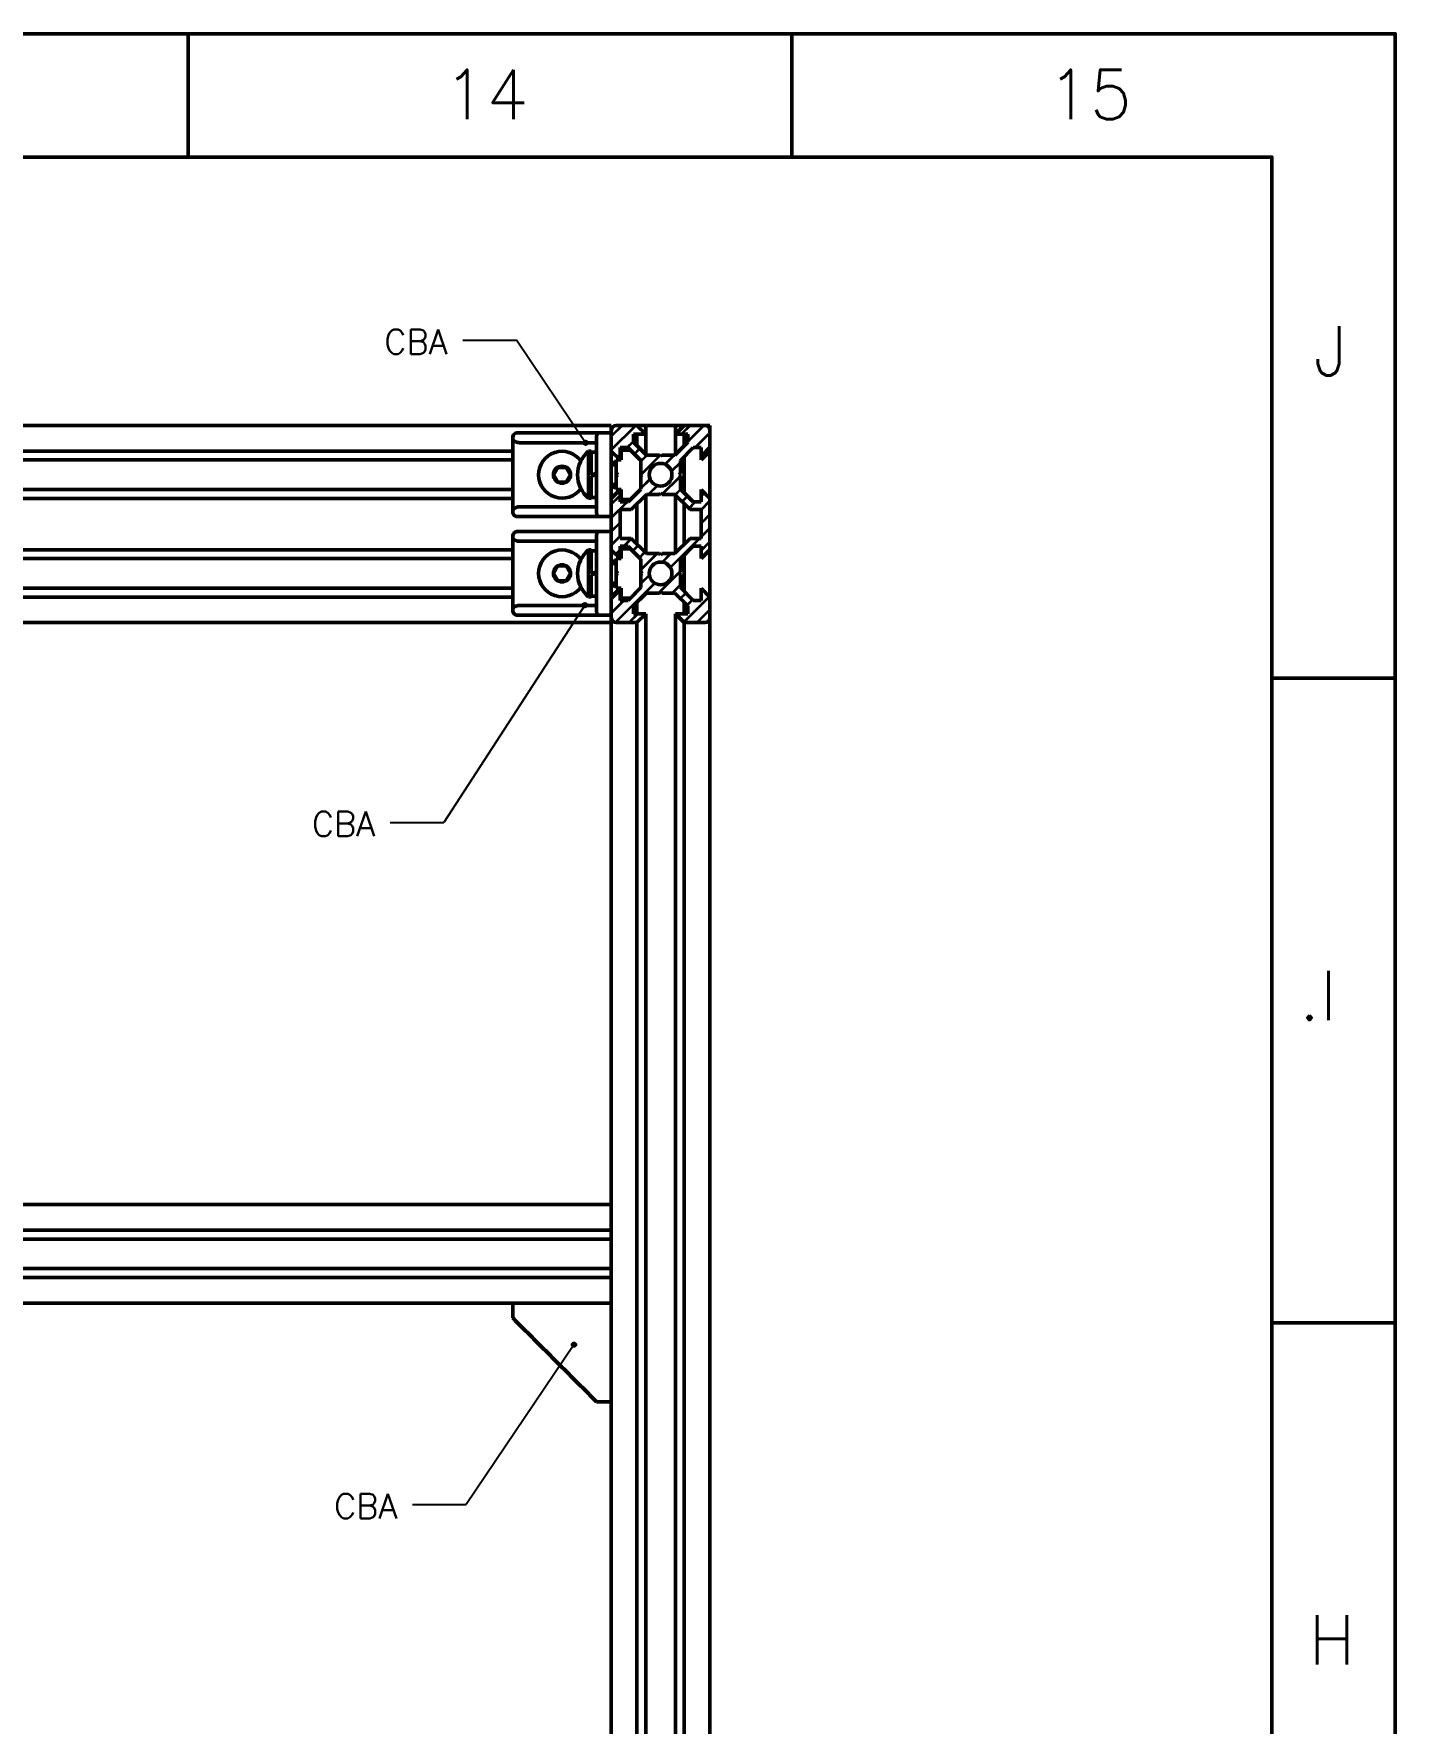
# Model space of a CAD drawing. Extents: x 20576 to 22412, y -9539 to -8232.
# Drawn here: x 22135.7 to 22411.7, y -8574.9 to -8232.2 of the extents above; entities that cross this region are included whole.
import ezdxf

# ---------------------------------------------------------------- set-up
doc = ezdxf.new("R2010")
doc.units = 0
doc.layers.add('Cotas', color=90, linetype='Continuous')
doc.layers.add('Hachura', color=9, linetype='Continuous')
for name, color, linetype, lineweight in [('Fixação e Transmissão', 5, 'Continuous', 50), ('Perfis e Cantoneiras', 2, 'Continuous', 50), ('Peças Usinadas', 120, 'Continuous', 50)]:
    doc.layers.add(name, color=color, linetype=linetype, lineweight=lineweight)
doc.styles.get("Standard").update_dxf_attribs({"font": 'romans.shx'})

msp = doc.modelspace()

# ---------------------------------------------------------------- hatches: boundary and pattern name
at = {"layer": 'Cotas'}
h = msp.add_hatch(color=256, dxfattribs=at)
h.dxf.hatch_style = 1
h.paths.add_polyline_path([(22247.119, -8315.175, 0.2411741), (22247.309, -8315.545, 0.6113775), (22248.031, -8315.175, 1), (22247.119, -8315.175)])
h = msp.add_hatch(color=256, dxfattribs=at)
h.dxf.hatch_style = 1
h.paths.add_polyline_path([(22246.963, -8348.109, -0.2411741), (22247.152, -8347.739, -0.6113775), (22247.875, -8348.109, -1), (22246.963, -8348.109)])
h = msp.add_hatch(color=256, dxfattribs=at)
h.dxf.hatch_style = 1
h.paths.add_polyline_path([(22244.762, -8498.089, -0.2411741), (22244.952, -8497.719, -0.6113775), (22245.674, -8498.089, -1), (22244.762, -8498.089)])
at = {"layer": 'Hachura'}
h = msp.add_hatch(dxfattribs=at)
h.set_pattern_fill('JIS_LC_8A', color=256, scale=0.25)
h.paths.add_polyline_path([(22257.291, -8348.254), (22257.991, -8347.554), (22259.791, -8345.754), (22259.891, -8345.654), (22262.541, -8345.654), (22262.791, -8345.404), (22263.041, -8345.654), (22265.691, -8345.654), (22265.791, -8345.754), (22267.591, -8347.554), (22268.291, -8348.254), (22268.291, -8349.854), (22267.591, -8349.854), (22265.791, -8349.854), (22267.591, -8351.654), (22271.791, -8351.654, 0.4142136), (22272.791, -8350.654), (22272.791, -8346.454), (22270.991, -8344.654), (22270.991, -8347.154), (22269.391, -8347.154), (22267.591, -8345.354), (22266.791, -8344.554), (22266.791, -8341.904), (22266.541, -8341.654), (22266.791, -8341.404), (22266.791, -8338.754), (22267.591, -8337.954), (22269.391, -8336.154), (22270.991, -8336.154), (22270.991, -8338.654), (22272.791, -8336.854), (22272.791, -8326.454), (22270.991, -8324.654), (22270.991, -8327.154), (22269.391, -8327.154), (22267.591, -8325.354), (22266.791, -8324.554), (22266.791, -8321.904), (22266.541, -8321.654), (22266.791, -8321.404), (22266.791, -8318.754), (22267.591, -8317.954), (22269.391, -8316.154), (22270.991, -8316.154), (22270.991, -8318.654), (22272.791, -8316.854), (22272.791, -8312.654, 0.4142136), (22271.791, -8311.654), (22267.591, -8311.654), (22265.791, -8313.454), (22267.591, -8313.454), (22268.291, -8313.454), (22268.291, -8315.054), (22267.591, -8315.754), (22265.791, -8317.554), (22265.691, -8317.654), (22263.041, -8317.654), (22262.791, -8317.904), (22262.541, -8317.654), (22259.891, -8317.654), (22259.791, -8317.554), (22257.991, -8315.754), (22257.291, -8315.054), (22257.291, -8313.454), (22257.991, -8313.454), (22259.791, -8313.454), (22257.991, -8311.654), (22253.791, -8311.654, 0.4142136), (22252.791, -8312.654), (22252.791, -8316.854), (22254.591, -8318.654), (22254.591, -8316.154), (22256.191, -8316.154), (22257.991, -8317.954), (22258.791, -8318.754), (22258.791, -8321.404), (22259.041, -8321.654), (22258.791, -8321.904), (22258.791, -8324.554), (22257.991, -8325.354), (22256.191, -8327.154), (22254.591, -8327.154), (22254.591, -8324.654), (22252.791, -8326.454), (22252.791, -8336.854), (22254.591, -8338.654), (22254.591, -8336.154), (22256.191, -8336.154), (22257.991, -8337.954), (22258.791, -8338.754), (22258.791, -8341.404), (22259.041, -8341.654), (22258.791, -8341.904), (22258.791, -8344.554), (22257.991, -8345.354), (22256.191, -8347.154), (22254.591, -8347.154), (22254.591, -8344.654), (22252.791, -8346.454), (22252.791, -8350.654, 0.4142136), (22253.791, -8351.654), (22257.991, -8351.654), (22259.791, -8349.854), (22257.991, -8349.854), (22257.291, -8349.854), (22257.291, -8348.254)])
h.paths.add_polyline_path([(22254.591, -8328.714), (22256.831, -8328.714), (22257.991, -8327.554), (22259.791, -8325.754), (22259.891, -8325.654), (22262.541, -8325.654), (22262.791, -8325.404), (22263.041, -8325.654), (22265.691, -8325.654), (22265.791, -8325.754), (22267.591, -8327.554), (22268.751, -8328.714), (22270.991, -8328.714), (22270.991, -8334.594), (22268.751, -8334.594), (22267.591, -8335.754), (22265.791, -8337.554), (22265.691, -8337.654), (22263.041, -8337.654), (22262.791, -8337.904), (22262.541, -8337.654), (22259.891, -8337.654), (22259.791, -8337.554), (22257.991, -8335.754), (22256.831, -8334.594), (22254.591, -8334.594), (22254.591, -8328.714)], flags=16)
h.paths.add_polyline_path([(22265.091, -8341.654, -1), (22260.491, -8341.654, -1), (22265.091, -8341.654)], flags=16)
h.paths.add_polyline_path([(22265.091, -8321.654, -1), (22260.491, -8321.654, -1), (22265.091, -8321.654)], flags=16)

# ---------------------------------------------------------------- linework, layer by layer
at = {"layer": 'Cotas'}
for p, q in [((22222.654, -8294.365), (22233.545, -8294.365)), ((22247.575, -8315.175), (22233.545, -8294.365)), ((22247.419, -8348.109), (22218.855, -8392.161)), ((22207.964, -8392.161), (22218.855, -8392.161)), ((22245.218, -8498.089), (22223.358, -8530.514)), ((22212.466, -8530.514), (22223.358, -8530.514))]:
    msp.add_line(p, q, dxfattribs=at)
for centre in [(22247.575, -8315.175), (22247.419, -8348.109), (22245.218, -8498.089)]:
    msp.add_circle(centre, 0.456, dxfattribs=at)
at = {"layer": 'Fixação e Transmissão'}
for p, q in [((22248.191, -8316.904), (22248.691, -8316.904)), ((22248.191, -8316.904), (22248.191, -8326.404)), ((22248.691, -8316.904), (22248.691, -8321.654)), ((22248.691, -8317.054), (22248.691, -8321.654)), ((22249.791, -8317.054), (22249.791, -8326.254)), ((22253.791, -8318.654), (22253.791, -8321.354)), ((22253.791, -8318.654), (22254.791, -8318.654)), ((22254.791, -8316.654), (22256.691, -8316.654)), ((22254.791, -8316.654), (22254.791, -8318.654)), ((22256.691, -8316.654), (22258.791, -8318.754)), ((22258.791, -8318.754), (22258.791, -8324.554)), ((22241.925, -8320.154), (22241.059, -8321.654)), ((22241.925, -8323.154), (22241.059, -8321.654)), ((22243.657, -8320.154), (22244.523, -8321.654)), ((22243.657, -8323.154), (22244.523, -8321.654)), ((22248.691, -8321.654), (22249.791, -8321.356)), ((22248.691, -8321.951), (22249.791, -8321.654)), ((22248.691, -8321.951), (22248.691, -8326.404)), ((22248.691, -8321.951), (22248.691, -8326.254)), ((22252.791, -8319.154), (22253.791, -8319.154)), ((22253.791, -8321.354), (22254.091, -8321.654)), ((22253.791, -8321.954), (22254.091, -8321.654)), ((22253.791, -8321.954), (22253.791, -8324.654)), ((22243.657, -8323.154), (22243.657, -8323.154)), ((22252.791, -8324.154), (22253.791, -8324.154)), ((22253.791, -8324.654), (22254.791, -8324.654)), ((22254.791, -8324.654), (22254.791, -8326.654)), ((22256.691, -8326.654), (22258.791, -8324.554)), ((22248.191, -8326.404), (22248.691, -8326.404)), ((22254.791, -8326.654), (22256.691, -8326.654)), ((22248.191, -8336.904), (22248.691, -8336.904)), ((22248.191, -8336.904), (22248.191, -8346.404)), ((22248.691, -8336.904), (22248.691, -8341.654)), ((22248.691, -8337.054), (22248.691, -8341.654)), ((22249.791, -8337.054), (22249.791, -8346.254)), ((22252.791, -8339.154), (22253.791, -8339.154)), ((22253.791, -8338.654), (22253.791, -8341.354)), ((22253.791, -8338.654), (22254.791, -8338.654)), ((22254.791, -8336.654), (22256.691, -8336.654)), ((22254.791, -8336.654), (22254.791, -8338.654)), ((22256.691, -8336.654), (22258.791, -8338.754)), ((22258.791, -8338.754), (22258.791, -8344.554)), ((22241.925, -8340.154), (22241.059, -8341.654)), ((22241.925, -8343.154), (22241.059, -8341.654)), ((22243.657, -8340.154), (22244.523, -8341.654)), ((22243.657, -8343.154), (22244.523, -8341.654)), ((22248.691, -8341.654), (22249.791, -8341.356)), ((22248.691, -8341.951), (22249.791, -8341.654)), ((22248.691, -8341.951), (22248.691, -8346.404)), ((22248.691, -8341.951), (22248.691, -8346.254)), ((22253.791, -8341.354), (22254.091, -8341.654)), ((22253.791, -8341.954), (22254.091, -8341.654)), ((22253.791, -8341.954), (22253.791, -8344.654)), ((22243.657, -8343.154), (22243.657, -8343.154)), ((22252.791, -8344.154), (22253.791, -8344.154)), ((22253.791, -8344.654), (22254.791, -8344.654)), ((22254.791, -8344.654), (22254.791, -8346.654)), ((22256.691, -8346.654), (22258.791, -8344.554)), ((22248.191, -8346.404), (22248.691, -8346.404)), ((22254.791, -8346.654), (22256.691, -8346.654))]:
    msp.add_line(p, q, dxfattribs=at)
at = {"layer": 'Fixação e Transmissão', "ltscale": 0.1}
for p, q in [((22249.791, -8317.054), (22248.691, -8317.054)), ((22241.925, -8320.154), (22243.657, -8320.154)), ((22241.925, -8323.154), (22243.657, -8323.154)), ((22249.791, -8326.254), (22248.691, -8326.254)), ((22249.791, -8337.054), (22248.691, -8337.054)), ((22241.925, -8340.154), (22243.657, -8340.154)), ((22241.925, -8343.154), (22243.657, -8343.154)), ((22249.791, -8346.254), (22248.691, -8346.254))]:
    msp.add_line(p, q, dxfattribs=at)
at = {"layer": 'Fixação e Transmissão'}
for centre in [(22242.791, -8321.654), (22242.791, -8341.654)]:
    msp.add_circle(centre, 1.732, dxfattribs=at)
for centre, radius, start, end in [((22242.791, -8321.654), 4.75, 36.25467, 323.74533), ((22252.08, -8321.654), 6.139, 129.30765, 230.69235), ((22242.791, -8341.654), 4.75, 36.25467, 323.74533), ((22252.08, -8341.654), 6.139, 129.30765, 230.69235)]:
    msp.add_arc(centre, radius, start, end, dxfattribs=at)
at = {"layer": 'Hachura'}
for p, q in [((22252.791, -8319.654), (22253.791, -8319.654)), ((22252.791, -8323.654), (22253.791, -8323.654)), ((22252.791, -8339.654), (22253.791, -8339.654)), ((22252.791, -8343.654), (22253.791, -8343.654))]:
    msp.add_line(p, q, dxfattribs=at)
at = {"layer": 'Perfis e Cantoneiras'}
for p, q in [((21916.791, -8311.654), (22252.791, -8311.654)), ((22252.791, -8351.654), (22252.791, -8311.654)), ((22253.791, -8311.654), (22272.791, -8311.654)), ((22257.991, -8311.654), (22253.791, -8311.654)), ((22259.791, -8313.454), (22257.991, -8311.654)), ((22259.791, -8317.554), (22259.791, -8311.654)), ((22265.791, -8313.454), (22267.591, -8311.654)), ((22265.791, -8317.554), (22265.791, -8311.654)), ((22271.791, -8311.654), (22267.591, -8311.654)), ((22272.791, -8871.654), (22272.791, -8311.654)), ((22252.791, -8871.654), (22252.791, -8312.654)), ((22252.791, -8316.854), (22252.791, -8312.654)), ((22257.291, -8315.054), (22257.291, -8313.454)), ((22259.791, -8313.454), (22257.291, -8313.454)), ((22259.891, -8317.654), (22257.291, -8315.054)), ((22257.991, -8315.754), (22257.991, -8313.454)), ((22265.691, -8317.654), (22268.291, -8315.054)), ((22268.291, -8313.454), (22265.791, -8313.454)), ((22267.591, -8315.754), (22267.591, -8313.454)), ((22268.291, -8315.054), (22268.291, -8313.454)), ((22272.791, -8316.854), (22272.791, -8312.654)), ((21936.791, -8316.854), (22232.791, -8316.854)), ((21936.791, -8318.654), (22232.791, -8318.654)), ((22254.591, -8318.654), (22252.791, -8316.854)), ((22256.191, -8316.154), (22254.591, -8316.154)), ((22254.591, -8318.654), (22254.591, -8316.154)), ((22258.791, -8318.754), (22256.191, -8316.154)), ((22258.791, -8321.404), (22258.791, -8318.754)), ((22262.541, -8317.654), (22259.891, -8317.654)), ((22262.791, -8317.904), (22262.541, -8317.654)), ((22262.791, -8317.904), (22263.041, -8317.654)), ((22265.691, -8317.654), (22263.041, -8317.654)), ((22266.791, -8318.754), (22269.391, -8316.154)), ((22266.791, -8321.404), (22266.791, -8318.754)), ((22267.591, -8325.354), (22267.591, -8317.954)), ((22269.391, -8316.154), (22270.991, -8316.154)), ((22270.991, -8318.654), (22270.991, -8316.154)), ((22270.991, -8318.654), (22272.791, -8316.854)), ((22259.041, -8321.654), (22258.791, -8321.404)), ((22259.041, -8321.654), (22258.791, -8321.904)), ((22258.791, -8324.554), (22258.791, -8321.904)), ((22266.541, -8321.654), (22266.791, -8321.404)), ((22266.541, -8321.654), (22266.791, -8321.904)), ((22266.791, -8324.554), (22266.791, -8321.904)), ((21936.791, -8324.654), (22232.791, -8324.654)), ((22254.591, -8324.654), (22252.791, -8326.454)), ((22254.591, -8327.154), (22254.591, -8324.654)), ((22258.791, -8324.554), (22256.191, -8327.154)), ((22259.891, -8325.654), (22256.831, -8328.714)), ((22259.791, -8337.554), (22259.791, -8325.754)), ((22262.541, -8325.654), (22259.891, -8325.654)), ((22262.791, -8325.404), (22262.541, -8325.654)), ((22262.791, -8325.404), (22263.041, -8325.654)), ((22265.691, -8325.654), (22263.041, -8325.654)), ((22265.691, -8325.654), (22268.751, -8328.714)), ((22265.791, -8337.554), (22265.791, -8325.754)), ((22266.791, -8324.554), (22269.391, -8327.154)), ((22270.991, -8327.154), (22270.991, -8324.654)), ((22270.991, -8324.654), (22272.791, -8326.454)), ((21936.791, -8326.454), (22232.791, -8326.454)), ((22252.791, -8336.854), (22252.791, -8326.454)), ((22256.191, -8327.154), (22254.591, -8327.154)), ((22254.591, -8334.594), (22254.591, -8328.714)), ((22256.831, -8328.714), (22254.591, -8328.714)), ((22257.991, -8335.754), (22257.991, -8327.554)), ((22267.591, -8335.754), (22267.591, -8327.554)), ((22268.751, -8328.714), (22270.991, -8328.714)), ((22269.391, -8327.154), (22270.991, -8327.154)), ((22270.991, -8334.594), (22270.991, -8328.714)), ((22272.791, -8336.854), (22272.791, -8326.454)), ((22256.831, -8334.594), (22254.591, -8334.594)), ((22259.891, -8337.654), (22256.831, -8334.594)), ((22265.691, -8337.654), (22268.751, -8334.594)), ((22268.751, -8334.594), (22270.991, -8334.594)), ((21936.791, -8336.854), (22232.791, -8336.854)), ((21936.791, -8338.654), (22232.791, -8338.654)), ((22254.591, -8338.654), (22252.791, -8336.854)), ((22256.191, -8336.154), (22254.591, -8336.154)), ((22254.591, -8338.654), (22254.591, -8336.154)), ((22258.791, -8338.754), (22256.191, -8336.154)), ((22258.791, -8341.404), (22258.791, -8338.754)), ((22262.541, -8337.654), (22259.891, -8337.654)), ((22262.791, -8337.904), (22262.541, -8337.654)), ((22262.791, -8337.904), (22263.041, -8337.654)), ((22265.691, -8337.654), (22263.041, -8337.654)), ((22266.791, -8338.754), (22269.391, -8336.154)), ((22266.791, -8341.404), (22266.791, -8338.754)), ((22267.591, -8345.354), (22267.591, -8337.954)), ((22269.391, -8336.154), (22270.991, -8336.154)), ((22270.991, -8338.654), (22270.991, -8336.154)), ((22270.991, -8338.654), (22272.791, -8336.854)), ((22259.041, -8341.654), (22258.791, -8341.404)), ((22259.041, -8341.654), (22258.791, -8341.904)), ((22258.791, -8344.554), (22258.791, -8341.904)), ((22266.541, -8341.654), (22266.791, -8341.404)), ((22266.541, -8341.654), (22266.791, -8341.904)), ((22266.791, -8344.554), (22266.791, -8341.904)), ((21936.791, -8344.654), (22232.791, -8344.654)), ((22254.591, -8344.654), (22252.791, -8346.454)), ((22254.591, -8347.154), (22254.591, -8344.654)), ((22258.791, -8344.554), (22256.191, -8347.154)), ((22259.891, -8345.654), (22257.291, -8348.254)), ((22262.541, -8345.654), (22259.891, -8345.654)), ((22262.791, -8345.404), (22262.541, -8345.654)), ((22262.791, -8345.404), (22263.041, -8345.654)), ((22265.691, -8345.654), (22263.041, -8345.654)), ((22265.691, -8345.654), (22268.291, -8348.254)), ((22266.791, -8344.554), (22269.391, -8347.154)), ((22270.991, -8347.154), (22270.991, -8344.654)), ((22270.991, -8344.654), (22272.791, -8346.454)), ((21936.791, -8346.454), (22232.791, -8346.454)), ((22252.791, -8350.654), (22252.791, -8346.454)), ((22256.191, -8347.154), (22254.591, -8347.154)), ((22257.291, -8348.254), (22257.291, -8349.854)), ((22257.991, -8349.854), (22257.991, -8347.554)), ((22267.591, -8349.854), (22267.591, -8347.554)), ((22268.291, -8348.254), (22268.291, -8349.854)), ((22269.391, -8347.154), (22270.991, -8347.154)), ((22272.791, -8350.654), (22272.791, -8346.454)), ((21916.791, -8351.654), (22252.791, -8351.654)), ((22257.991, -8351.654), (22253.791, -8351.654)), ((22259.791, -8349.854), (22257.291, -8349.854)), ((22259.791, -8349.854), (22257.991, -8351.654)), ((22257.991, -8805.654), (22257.991, -8351.654)), ((22259.791, -8811.554), (22259.791, -8349.854)), ((22265.791, -8811.554), (22265.791, -8349.854)), ((22268.291, -8349.854), (22265.791, -8349.854)), ((22265.791, -8349.854), (22267.591, -8351.654)), ((22267.591, -8805.654), (22267.591, -8351.654)), ((22271.791, -8351.654), (22267.591, -8351.654)), ((21916.791, -8469.654), (22252.791, -8469.654)), ((21916.791, -8474.854), (22252.791, -8474.854)), ((21916.791, -8476.654), (22252.791, -8476.654)), ((21916.791, -8482.654), (22252.791, -8482.654)), ((21916.791, -8484.454), (22252.791, -8484.454)), ((21916.791, -8489.654), (22252.791, -8489.654))]:
    msp.add_line(p, q, dxfattribs=at)
at = {"layer": 'Perfis e Cantoneiras', "color": 30}
for p, q in [((22232.791, -8314.154), (22232.791, -8329.154)), ((22232.791, -8314.154), (22232.791, -8329.154)), ((22250.205, -8313.154), (22233.791, -8313.154)), ((22250.205, -8313.154), (22233.791, -8313.154)), ((22234.205, -8315.154), (22249.791, -8315.154)), ((22249.791, -8315.154), (22234.205, -8315.154)), ((22249.791, -8329.154), (22249.791, -8314.154)), ((22249.791, -8329.154), (22249.791, -8314.154)), ((22252.791, -8313.154), (22250.205, -8313.154)), ((22252.791, -8313.154), (22250.205, -8313.154)), ((22252.791, -8330.154), (22252.791, -8313.154)), ((22252.791, -8314.154), (22252.791, -8329.154)), ((22253.791, -8322.904), (22253.791, -8320.404)), ((22253.791, -8322.904), (22253.791, -8320.404)), ((22249.791, -8328.154), (22234.205, -8328.154)), ((22249.791, -8328.154), (22234.205, -8328.154)), ((22250.205, -8330.154), (22233.791, -8330.154)), ((22252.791, -8330.154), (22250.205, -8330.154)), ((22250.205, -8330.154), (22252.791, -8330.154)), ((22232.791, -8334.154), (22232.791, -8349.154)), ((22232.791, -8334.154), (22232.791, -8349.154)), ((22250.205, -8333.154), (22233.791, -8333.154)), ((22250.205, -8333.154), (22233.791, -8333.154)), ((22234.205, -8335.154), (22249.791, -8335.154)), ((22249.791, -8335.154), (22234.205, -8335.154)), ((22249.791, -8349.154), (22249.791, -8334.154)), ((22249.791, -8349.154), (22249.791, -8334.154)), ((22252.791, -8333.154), (22250.205, -8333.154)), ((22252.791, -8333.154), (22250.205, -8333.154)), ((22252.791, -8350.154), (22252.791, -8333.154)), ((22253.791, -8342.904), (22253.791, -8340.404)), ((22253.791, -8342.904), (22253.791, -8340.404)), ((22249.791, -8348.154), (22234.205, -8348.154)), ((22249.791, -8348.154), (22234.205, -8348.154)), ((22233.791, -8350.154), (22250.205, -8350.154)), ((22250.205, -8350.154), (22233.791, -8350.154)), ((22252.791, -8350.154), (22250.205, -8350.154)), ((22250.205, -8350.154), (22252.791, -8350.154)), ((22232.791, -8492.654), (22232.791, -8489.654)), ((22232.791, -8492.654), (22232.791, -8489.654)), ((22233.791, -8489.654), (22252.791, -8489.654)), ((22252.791, -8489.654), (22233.791, -8489.654)), ((22233.791, -8489.654), (22252.791, -8489.654)), ((22252.791, -8489.654), (22233.791, -8489.654)), ((22252.791, -8489.654), (22252.791, -8508.654)), ((22252.791, -8508.654), (22252.791, -8489.654)), ((22252.791, -8509.654), (22249.791, -8509.654)), ((22252.791, -8509.654), (22249.791, -8509.654))]:
    msp.add_line(p, q, dxfattribs=at)
at = {"layer": 'Perfis e Cantoneiras'}
for centre in [(22262.791, -8321.654), (22262.791, -8341.654)]:
    msp.add_circle(centre, 2.3, dxfattribs=at)
for centre, start, end in [((22253.791, -8312.654), 90, 180), ((22271.791, -8312.654), 0, 90), ((22253.791, -8350.654), 180, 270), ((22271.791, -8350.654), 270, 360)]:
    msp.add_arc(centre, 1, start, end, dxfattribs=at)
at = {"layer": 'Perfis e Cantoneiras', "color": 30}
for centre, start, end in [((22233.791, -8314.154), 157.5007, 180), ((22233.791, -8314.154), 90, 101.25), ((22233.791, -8329.154), 180, 202.5), ((22233.791, -8329.154), 258.75, 270), ((22233.791, -8334.154), 157.5007, 180), ((22233.791, -8334.154), 90, 101.25), ((22233.791, -8349.154), 180, 202.5), ((22233.791, -8349.154), 258.75, 270)]:
    msp.add_arc(centre, 1, start, end, dxfattribs=at)
for points, degree in [([(22232.867, -8313.771), (22232.791, -8313.957), (22232.791, -8314.154)], 2), ([(22232.791, -8314.154), (22232.791, -8313.957), (22232.867, -8313.771)], 2), ([(22232.81, -8313.959), (22232.791, -8314.055), (22232.791, -8314.154)], 2), ([(22232.791, -8314.154), (22232.791, -8314.35), (22232.899, -8314.536)], 2), ([(22232.818, -8314.349), (22232.791, -8314.252), (22232.791, -8314.154)], 2), ([(22232.867, -8313.771), (22232.83, -8313.861), (22232.81, -8313.957)], 2), ([(22232.899, -8314.536), (22232.845, -8314.445), (22232.818, -8314.349)], 2), ([(22233.084, -8313.446), (22232.939, -8313.595), (22232.867, -8313.771)], 2), ([(22232.867, -8313.771), (22232.939, -8313.595), (22233.084, -8313.446)], 2), ([(22232.96, -8313.598), (22232.905, -8313.68), (22232.867, -8313.771)], 2), ([(22232.899, -8314.536), (22233, -8314.713), (22233.205, -8314.861)], 2), ([(22233.029, -8314.709), (22232.952, -8314.627), (22232.899, -8314.536)], 2), ([(22233.084, -8313.446), (22233.014, -8313.516), (22232.96, -8313.598)], 2), ([(22233.205, -8314.861), (22233.107, -8314.791), (22233.029, -8314.709)], 2), ([(22233.408, -8313.23), (22233.209, -8313.317), (22233.084, -8313.446)], 2), ([(22233.084, -8313.446), (22233.209, -8313.317), (22233.408, -8313.23)], 2), ([(22233.235, -8313.322), (22233.154, -8313.377), (22233.084, -8313.446)], 2), ([(22233.205, -8314.861), (22233.382, -8314.99), (22233.664, -8315.077)], 2), ([(22233.419, -8314.985), (22233.304, -8314.93), (22233.205, -8314.861)], 2), ([(22233.408, -8313.23), (22233.317, -8313.267), (22233.235, -8313.322)], 2), ([(22233.596, -8313.173), (22233.499, -8313.192), (22233.408, -8313.23)], 2), ([(22233.596, -8313.173), (22233.489, -8313.195), (22233.408, -8313.23)], 2), ([(22233.408, -8313.23), (22233.489, -8313.195), (22233.596, -8313.173)], 2), ([(22233.664, -8315.077), (22233.535, -8315.04), (22233.419, -8314.985)], 2), ([(22233.79, -8313.154), (22233.692, -8313.154), (22233.596, -8313.173)], 2), ([(22233.791, -8313.154), (22233.66, -8313.157), (22233.596, -8313.173)], 2), ([(22233.596, -8313.173), (22233.66, -8313.157), (22233.791, -8313.154)], 2), ([(22233.664, -8315.077), (22233.778, -8315.112), (22233.929, -8315.134)], 2), ([(22233.929, -8315.134), (22233.793, -8315.115), (22233.664, -8315.077)], 2), ([(22233.929, -8315.134), (22234.02, -8315.15), (22234.205, -8315.154)], 2), ([(22234.205, -8315.154), (22234.066, -8315.154), (22233.929, -8315.134)], 2), ([(22249.791, -8314.154), (22249.791, -8313.957), (22249.822, -8313.771)], 2), ([(22249.822, -8313.771), (22249.791, -8313.957), (22249.791, -8314.154)], 2), ([(22249.791, -8314.154), (22249.791, -8314.349)], 1), ([(22249.791, -8314.536), (22249.791, -8314.35), (22249.791, -8314.154)], 2), ([(22249.791, -8314.86), (22249.791, -8314.712), (22249.791, -8314.536)], 2), ([(22249.791, -8315.077), (22249.791, -8314.99), (22249.791, -8314.861)], 2), ([(22249.791, -8315.134), (22249.791, -8315.112), (22249.791, -8315.077)], 2), ([(22249.791, -8315.154), (22249.791, -8315.15), (22249.791, -8315.134)], 2), ([(22249.822, -8313.771), (22249.852, -8313.595), (22249.912, -8313.446)], 2), ([(22249.912, -8313.446), (22249.852, -8313.595), (22249.822, -8313.771)], 2), ([(22249.912, -8313.446), (22249.964, -8313.317), (22250.046, -8313.23)], 2), ([(22250.046, -8313.23), (22249.964, -8313.317), (22249.912, -8313.446)], 2), ([(22250.046, -8313.23), (22250.08, -8313.195), (22250.124, -8313.173)], 2), ([(22250.124, -8313.173), (22250.08, -8313.195), (22250.046, -8313.23)], 2), ([(22250.124, -8313.173), (22250.151, -8313.157), (22250.205, -8313.154)], 2), ([(22250.205, -8313.154), (22250.151, -8313.157), (22250.124, -8313.173)], 2), ([(22253.791, -8319.654), (22252.791, -8319.654)], 1), ([(22253.791, -8319.654), (22252.791, -8319.654)], 1), ([(22253.791, -8319.711), (22253.791, -8319.654), (22253.791, -8319.654)], 2), ([(22253.791, -8319.654), (22253.791, -8319.654), (22253.791, -8319.711)], 2), ([(22253.791, -8319.873), (22253.791, -8319.768), (22253.791, -8319.711)], 2), ([(22253.791, -8319.711), (22253.791, -8319.768), (22253.791, -8319.873)], 2), ([(22253.791, -8320.117), (22253.791, -8319.979), (22253.791, -8319.873)], 2), ([(22253.791, -8319.873), (22253.791, -8319.979), (22253.791, -8320.117)], 2), ([(22253.791, -8320.404), (22253.791, -8320.254), (22253.791, -8320.117)], 2), ([(22253.791, -8320.117), (22253.791, -8320.255), (22253.791, -8320.404)], 2), ([(22253.791, -8323.654), (22252.791, -8323.654)], 1), ([(22253.791, -8323.654), (22252.791, -8323.654)], 1), ([(22253.791, -8323.191), (22253.791, -8323.053), (22253.791, -8322.904)], 2), ([(22253.791, -8323.434), (22253.791, -8323.328), (22253.791, -8323.191)], 2), ([(22253.791, -8323.191), (22253.791, -8323.329), (22253.791, -8323.434)], 2), ([(22253.791, -8323.597), (22253.791, -8323.539), (22253.791, -8323.434)], 2), ([(22253.791, -8323.434), (22253.791, -8323.54), (22253.791, -8323.597)], 2), ([(22253.791, -8323.654), (22253.791, -8323.654), (22253.791, -8323.597)], 2), ([(22253.791, -8323.597), (22253.791, -8323.654), (22253.791, -8323.654)], 2), ([(22232.899, -8328.771), (22232.791, -8328.957), (22232.791, -8329.154)], 2), ([(22232.791, -8329.154), (22232.791, -8329.055), (22232.818, -8328.959)], 2), ([(22232.791, -8329.154), (22232.791, -8329.251), (22232.81, -8329.347)], 2), ([(22232.791, -8329.154), (22232.791, -8329.35), (22232.867, -8329.536)], 2), ([(22232.867, -8329.536), (22232.791, -8329.35), (22232.791, -8329.154)], 2), ([(22232.818, -8328.959), (22232.845, -8328.862), (22232.899, -8328.771)], 2), ([(22233.205, -8328.446), (22233, -8328.595), (22232.899, -8328.771)], 2), ([(22232.899, -8328.771), (22232.952, -8328.68), (22233.029, -8328.598)], 2), ([(22233.029, -8328.598), (22233.107, -8328.516), (22233.205, -8328.446)], 2), ([(22233.664, -8328.23), (22233.382, -8328.317), (22233.205, -8328.446)], 2), ([(22233.205, -8328.446), (22233.304, -8328.377), (22233.419, -8328.322)], 2), ([(22233.419, -8328.322), (22233.535, -8328.267), (22233.664, -8328.23)], 2), ([(22233.929, -8328.173), (22233.778, -8328.195), (22233.664, -8328.23)], 2), ([(22233.664, -8328.23), (22233.793, -8328.192), (22233.929, -8328.173)], 2), ([(22234.205, -8328.154), (22234.02, -8328.157), (22233.929, -8328.173)], 2), ([(22233.929, -8328.173), (22234.066, -8328.154), (22234.205, -8328.154)], 2), ([(22249.791, -8328.173), (22249.791, -8328.157), (22249.791, -8328.154)], 2), ([(22249.791, -8328.23), (22249.791, -8328.195), (22249.791, -8328.173)], 2), ([(22249.791, -8328.446), (22249.791, -8328.317), (22249.791, -8328.23)], 2), ([(22249.791, -8328.771), (22249.791, -8328.595), (22249.791, -8328.447)], 2), ([(22249.791, -8329.154), (22249.791, -8328.957), (22249.791, -8328.771)], 2), ([(22249.791, -8328.959), (22249.791, -8329.154)], 1), ([(22249.822, -8329.536), (22249.791, -8329.35), (22249.791, -8329.154)], 2), ([(22249.791, -8329.154), (22249.791, -8329.35), (22249.822, -8329.536)], 2), ([(22232.81, -8329.35), (22232.83, -8329.446), (22232.867, -8329.536)], 2), ([(22232.867, -8329.536), (22232.905, -8329.627), (22232.96, -8329.709)], 2), ([(22232.867, -8329.536), (22232.939, -8329.713), (22233.084, -8329.861)], 2), ([(22233.084, -8329.861), (22232.939, -8329.713), (22232.867, -8329.536)], 2), ([(22232.96, -8329.709), (22233.014, -8329.791), (22233.084, -8329.861)], 2), ([(22233.084, -8329.861), (22233.154, -8329.93), (22233.235, -8329.985)], 2), ([(22233.084, -8329.861), (22233.209, -8329.99), (22233.408, -8330.077)], 2), ([(22233.408, -8330.077), (22233.209, -8329.99), (22233.084, -8329.861)], 2), ([(22233.235, -8329.985), (22233.317, -8330.039), (22233.407, -8330.077)], 2), ([(22233.408, -8330.077), (22233.498, -8330.115), (22233.594, -8330.134)], 2), ([(22233.408, -8330.077), (22233.489, -8330.112), (22233.596, -8330.134)], 2), ([(22233.596, -8330.134), (22233.489, -8330.112), (22233.408, -8330.077)], 2), ([(22233.596, -8330.134), (22233.692, -8330.153), (22233.79, -8330.154)], 2), ([(22233.596, -8330.134), (22233.66, -8330.15), (22233.791, -8330.154)], 2), ([(22233.791, -8330.154), (22233.66, -8330.15), (22233.596, -8330.134)], 2), ([(22249.912, -8329.861), (22249.852, -8329.713), (22249.822, -8329.536)], 2), ([(22249.822, -8329.536), (22249.852, -8329.713), (22249.912, -8329.861)], 2), ([(22250.046, -8330.077), (22249.964, -8329.99), (22249.912, -8329.861)], 2), ([(22249.912, -8329.861), (22249.964, -8329.99), (22250.046, -8330.077)], 2), ([(22250.124, -8330.134), (22250.08, -8330.112), (22250.046, -8330.077)], 2), ([(22250.046, -8330.077), (22250.08, -8330.112), (22250.124, -8330.134)], 2), ([(22250.205, -8330.154), (22250.151, -8330.15), (22250.124, -8330.134)], 2), ([(22250.124, -8330.134), (22250.151, -8330.15), (22250.205, -8330.154)], 2), ([(22232.867, -8333.771), (22232.791, -8333.957), (22232.791, -8334.154)], 2), ([(22232.791, -8334.154), (22232.791, -8333.957), (22232.867, -8333.771)], 2), ([(22232.81, -8333.959), (22232.791, -8334.055), (22232.791, -8334.154)], 2), ([(22232.791, -8334.154), (22232.791, -8334.35), (22232.899, -8334.536)], 2), ([(22232.818, -8334.349), (22232.791, -8334.252), (22232.791, -8334.154)], 2), ([(22232.867, -8333.771), (22232.83, -8333.861), (22232.81, -8333.957)], 2), ([(22232.899, -8334.536), (22232.845, -8334.445), (22232.818, -8334.349)], 2), ([(22233.084, -8333.446), (22232.939, -8333.595), (22232.867, -8333.771)], 2), ([(22232.867, -8333.771), (22232.939, -8333.595), (22233.084, -8333.446)], 2), ([(22232.96, -8333.598), (22232.905, -8333.68), (22232.867, -8333.771)], 2), ([(22232.899, -8334.536), (22233, -8334.713), (22233.205, -8334.861)], 2), ([(22233.029, -8334.709), (22232.952, -8334.627), (22232.899, -8334.536)], 2), ([(22233.084, -8333.446), (22233.014, -8333.516), (22232.96, -8333.598)], 2), ([(22233.205, -8334.861), (22233.107, -8334.791), (22233.029, -8334.709)], 2), ([(22233.408, -8333.23), (22233.209, -8333.317), (22233.084, -8333.446)], 2), ([(22233.084, -8333.446), (22233.209, -8333.317), (22233.408, -8333.23)], 2), ([(22233.235, -8333.322), (22233.154, -8333.377), (22233.084, -8333.446)], 2), ([(22233.205, -8334.861), (22233.382, -8334.99), (22233.664, -8335.077)], 2), ([(22233.419, -8334.985), (22233.304, -8334.93), (22233.205, -8334.861)], 2), ([(22233.408, -8333.23), (22233.317, -8333.267), (22233.235, -8333.322)], 2), ([(22233.596, -8333.173), (22233.499, -8333.192), (22233.408, -8333.23)], 2), ([(22233.596, -8333.173), (22233.489, -8333.195), (22233.408, -8333.23)], 2), ([(22233.408, -8333.23), (22233.489, -8333.195), (22233.596, -8333.173)], 2), ([(22233.664, -8335.077), (22233.535, -8335.04), (22233.419, -8334.985)], 2), ([(22233.79, -8333.154), (22233.692, -8333.154), (22233.596, -8333.173)], 2), ([(22233.791, -8333.154), (22233.66, -8333.157), (22233.596, -8333.173)], 2), ([(22233.596, -8333.173), (22233.66, -8333.157), (22233.791, -8333.154)], 2), ([(22233.664, -8335.077), (22233.778, -8335.112), (22233.929, -8335.134)], 2), ([(22233.929, -8335.134), (22233.793, -8335.115), (22233.664, -8335.077)], 2), ([(22233.929, -8335.134), (22234.02, -8335.15), (22234.205, -8335.154)], 2), ([(22234.205, -8335.154), (22234.066, -8335.154), (22233.929, -8335.134)], 2), ([(22249.791, -8334.154), (22249.791, -8333.957), (22249.822, -8333.771)], 2), ([(22249.822, -8333.771), (22249.791, -8333.957), (22249.791, -8334.154)], 2), ([(22249.791, -8334.154), (22249.791, -8334.349)], 1), ([(22249.791, -8334.536), (22249.791, -8334.35), (22249.791, -8334.154)], 2), ([(22249.791, -8334.86), (22249.791, -8334.712), (22249.791, -8334.536)], 2), ([(22249.791, -8335.077), (22249.791, -8334.99), (22249.791, -8334.861)], 2), ([(22249.791, -8335.134), (22249.791, -8335.112), (22249.791, -8335.077)], 2), ([(22249.791, -8335.154), (22249.791, -8335.15), (22249.791, -8335.134)], 2), ([(22249.822, -8333.771), (22249.852, -8333.595), (22249.912, -8333.446)], 2), ([(22249.912, -8333.446), (22249.852, -8333.595), (22249.822, -8333.771)], 2), ([(22249.912, -8333.446), (22249.964, -8333.317), (22250.046, -8333.23)], 2), ([(22250.046, -8333.23), (22249.964, -8333.317), (22249.912, -8333.446)], 2), ([(22250.046, -8333.23), (22250.08, -8333.195), (22250.124, -8333.173)], 2), ([(22250.124, -8333.173), (22250.08, -8333.195), (22250.046, -8333.23)], 2), ([(22250.124, -8333.173), (22250.151, -8333.157), (22250.205, -8333.154)], 2), ([(22250.205, -8333.154), (22250.151, -8333.157), (22250.124, -8333.173)], 2), ([(22253.791, -8339.654), (22252.791, -8339.654)], 1), ([(22253.791, -8339.654), (22252.791, -8339.654)], 1), ([(22253.791, -8339.711), (22253.791, -8339.654), (22253.791, -8339.654)], 2), ([(22253.791, -8339.654), (22253.791, -8339.654), (22253.791, -8339.711)], 2), ([(22253.791, -8339.873), (22253.791, -8339.768), (22253.791, -8339.711)], 2), ([(22253.791, -8339.711), (22253.791, -8339.768), (22253.791, -8339.873)], 2), ([(22253.791, -8340.117), (22253.791, -8339.979), (22253.791, -8339.873)], 2), ([(22253.791, -8339.873), (22253.791, -8339.979), (22253.791, -8340.117)], 2), ([(22253.791, -8340.404), (22253.791, -8340.254), (22253.791, -8340.117)], 2), ([(22253.791, -8340.117), (22253.791, -8340.255), (22253.791, -8340.404)], 2), ([(22253.791, -8343.191), (22253.791, -8343.053), (22253.791, -8342.904)], 2), ([(22253.791, -8343.654), (22252.791, -8343.654)], 1), ([(22253.791, -8343.654), (22252.791, -8343.654)], 1), ([(22253.791, -8343.434), (22253.791, -8343.328), (22253.791, -8343.191)], 2), ([(22253.791, -8343.191), (22253.791, -8343.329), (22253.791, -8343.434)], 2), ([(22253.791, -8343.597), (22253.791, -8343.539), (22253.791, -8343.434)], 2), ([(22253.791, -8343.434), (22253.791, -8343.54), (22253.791, -8343.597)], 2), ([(22253.791, -8343.654), (22253.791, -8343.654), (22253.791, -8343.597)], 2), ([(22253.791, -8343.597), (22253.791, -8343.654), (22253.791, -8343.654)], 2), ([(22232.899, -8348.771), (22232.791, -8348.957), (22232.791, -8349.154)], 2), ([(22232.791, -8349.154), (22232.791, -8349.055), (22232.818, -8348.959)], 2), ([(22232.791, -8349.154), (22232.791, -8349.251), (22232.81, -8349.347)], 2), ([(22232.791, -8349.154), (22232.791, -8349.35), (22232.867, -8349.536)], 2), ([(22232.867, -8349.536), (22232.791, -8349.35), (22232.791, -8349.154)], 2), ([(22232.81, -8349.35), (22232.83, -8349.446), (22232.867, -8349.536)], 2), ([(22232.818, -8348.959), (22232.845, -8348.862), (22232.899, -8348.771)], 2), ([(22232.867, -8349.536), (22232.905, -8349.627), (22232.96, -8349.709)], 2), ([(22232.867, -8349.536), (22232.939, -8349.713), (22233.084, -8349.861)], 2), ([(22233.084, -8349.861), (22232.939, -8349.713), (22232.867, -8349.536)], 2), ([(22233.205, -8348.446), (22233, -8348.595), (22232.899, -8348.771)], 2), ([(22232.899, -8348.771), (22232.952, -8348.68), (22233.029, -8348.598)], 2), ([(22232.96, -8349.709), (22233.014, -8349.791), (22233.084, -8349.861)], 2), ([(22233.029, -8348.598), (22233.107, -8348.516), (22233.205, -8348.446)], 2), ([(22233.664, -8348.23), (22233.382, -8348.317), (22233.205, -8348.446)], 2), ([(22233.205, -8348.446), (22233.304, -8348.377), (22233.419, -8348.322)], 2), ([(22233.419, -8348.322), (22233.535, -8348.267), (22233.664, -8348.23)], 2), ([(22233.929, -8348.173), (22233.778, -8348.195), (22233.664, -8348.23)], 2), ([(22233.664, -8348.23), (22233.793, -8348.192), (22233.929, -8348.173)], 2), ([(22234.205, -8348.154), (22234.02, -8348.157), (22233.929, -8348.173)], 2), ([(22233.929, -8348.173), (22234.066, -8348.154), (22234.205, -8348.154)], 2), ([(22249.791, -8348.173), (22249.791, -8348.157), (22249.791, -8348.154)], 2), ([(22249.791, -8348.23), (22249.791, -8348.195), (22249.791, -8348.173)], 2), ([(22249.791, -8348.446), (22249.791, -8348.317), (22249.791, -8348.23)], 2), ([(22249.791, -8348.771), (22249.791, -8348.595), (22249.791, -8348.447)], 2), ([(22249.791, -8349.154), (22249.791, -8348.957), (22249.791, -8348.771)], 2), ([(22249.791, -8348.959), (22249.791, -8349.154)], 1), ([(22249.822, -8349.536), (22249.791, -8349.35), (22249.791, -8349.154)], 2), ([(22249.791, -8349.154), (22249.791, -8349.35), (22249.822, -8349.536)], 2), ([(22249.912, -8349.861), (22249.852, -8349.713), (22249.822, -8349.536)], 2), ([(22249.822, -8349.536), (22249.852, -8349.713), (22249.912, -8349.861)], 2), ([(22233.084, -8349.861), (22233.154, -8349.93), (22233.235, -8349.985)], 2), ([(22233.084, -8349.861), (22233.209, -8349.99), (22233.408, -8350.077)], 2), ([(22233.408, -8350.077), (22233.209, -8349.99), (22233.084, -8349.861)], 2), ([(22233.235, -8349.985), (22233.317, -8350.039), (22233.407, -8350.077)], 2), ([(22233.408, -8350.077), (22233.498, -8350.115), (22233.594, -8350.134)], 2), ([(22233.408, -8350.077), (22233.489, -8350.112), (22233.596, -8350.134)], 2), ([(22233.596, -8350.134), (22233.489, -8350.112), (22233.408, -8350.077)], 2), ([(22233.596, -8350.134), (22233.692, -8350.153), (22233.79, -8350.154)], 2), ([(22233.596, -8350.134), (22233.66, -8350.15), (22233.791, -8350.154)], 2), ([(22233.791, -8350.154), (22233.66, -8350.15), (22233.596, -8350.134)], 2), ([(22250.046, -8350.077), (22249.964, -8349.99), (22249.912, -8349.861)], 2), ([(22249.912, -8349.861), (22249.964, -8349.99), (22250.046, -8350.077)], 2), ([(22250.124, -8350.134), (22250.08, -8350.112), (22250.046, -8350.077)], 2), ([(22250.046, -8350.077), (22250.08, -8350.112), (22250.124, -8350.134)], 2), ([(22250.205, -8350.154), (22250.151, -8350.15), (22250.124, -8350.134)], 2), ([(22250.124, -8350.134), (22250.151, -8350.15), (22250.205, -8350.154)], 2), ([(22232.791, -8489.654), (22232.791, -8489.654), (22232.81, -8489.654)], 2), ([(22232.791, -8489.654), (22232.791, -8489.654), (22232.81, -8489.654)], 2), ([(22232.81, -8489.654), (22232.829, -8489.654), (22232.867, -8489.654)], 2), ([(22232.81, -8489.654), (22232.829, -8489.654), (22232.867, -8489.654)], 2), ([(22232.867, -8489.654), (22232.905, -8489.654), (22232.96, -8489.654)], 2), ([(22232.867, -8489.654), (22232.905, -8489.654), (22232.96, -8489.654)], 2), ([(22232.96, -8489.654), (22233.014, -8489.654), (22233.084, -8489.654)], 2), ([(22232.96, -8489.654), (22233.014, -8489.654), (22233.084, -8489.654)], 2), ([(22233.084, -8489.654), (22233.154, -8489.654), (22233.235, -8489.654)], 2), ([(22233.084, -8489.654), (22233.154, -8489.654), (22233.235, -8489.654)], 2), ([(22233.235, -8489.654), (22233.317, -8489.654), (22233.408, -8489.654)], 2), ([(22233.235, -8489.654), (22233.317, -8489.654), (22233.408, -8489.654)], 2), ([(22233.408, -8489.654), (22233.499, -8489.654), (22233.596, -8489.654)], 2), ([(22233.408, -8489.654), (22233.499, -8489.654), (22233.596, -8489.654)], 2), ([(22233.596, -8489.654), (22233.791, -8489.654)], 1), ([(22233.596, -8489.654), (22233.791, -8489.654)], 1), ([(22232.791, -8492.654), (22249.791, -8509.654)], 1), ([(22252.791, -8508.654), (22252.791, -8508.824), (22252.791, -8508.985), (22252.791, -8509.09), (22252.791, -8509.186), (22252.791, -8509.28), (22252.791, -8509.361), (22252.791, -8509.399), (22252.791, -8509.436), (22252.791, -8509.469), (22252.791, -8509.501), (22252.791, -8509.528), (22252.791, -8509.555), (22252.791, -8509.577), (22252.791, -8509.598), (22252.791, -8509.614), (22252.791, -8509.629), (22252.791, -8509.639), (22252.791, -8509.648), (22252.791, -8509.651), (22252.791, -8509.654)], 2), ([(22252.791, -8508.849), (22252.791, -8508.946), (22252.791, -8509.037)], 2), ([(22252.791, -8509.037), (22252.791, -8509.128), (22252.791, -8509.21)], 2), ([(22252.791, -8509.21), (22252.791, -8509.292), (22252.791, -8509.361)], 2), ([(22252.791, -8509.361), (22252.791, -8509.431), (22252.791, -8509.486)], 2), ([(22252.791, -8509.486), (22252.791, -8509.54), (22252.791, -8509.578)], 2), ([(22252.791, -8509.578), (22252.791, -8509.616), (22252.791, -8509.635)], 2), ([(22252.791, -8509.635), (22252.791, -8509.654), (22252.791, -8509.654)], 2)]:
    msp.add_open_spline(points, degree=degree, dxfattribs=at)
for points, knots in [([(22253.791, -8320.404), (22253.791, -8320.207), (22253.791, -8320.013), (22253.791, -8319.873), (22253.791, -8319.855), (22253.791, -8319.836), (22253.791, -8319.817), (22253.791, -8319.783), (22253.791, -8319.754), (22253.791, -8319.728), (22253.791, -8319.717), (22253.791, -8319.706), (22253.791, -8319.696), (22253.791, -8319.688), (22253.791, -8319.68), (22253.791, -8319.672), (22253.791, -8319.668), (22253.791, -8319.663), (22253.791, -8319.658), (22253.791, -8319.657), (22253.791, -8319.655), (22253.791, -8319.654)], [0, 0, 0, 0, 0.785398, 0.785398, 0.785398, 0.897598, 0.897598, 0.897598, 1.122, 1.122, 1.122, 1.2342, 1.2342, 1.2342, 1.3464, 1.3464, 1.3464, 1.4586, 1.4586, 1.4586, 1.5708, 1.5708, 1.5708, 1.5708]), ([(22253.791, -8319.654), (22253.791, -8319.655), (22253.791, -8319.657), (22253.791, -8319.658), (22253.791, -8319.663), (22253.791, -8319.668), (22253.791, -8319.673), (22253.791, -8319.68), (22253.791, -8319.688), (22253.791, -8319.696), (22253.791, -8319.707), (22253.791, -8319.717), (22253.791, -8319.728), (22253.791, -8319.742), (22253.791, -8319.755), (22253.791, -8319.769), (22253.791, -8319.8), (22253.791, -8319.835), (22253.791, -8319.873), (22253.791, -8320.013), (22253.791, -8320.207), (22253.791, -8320.404)], [1.5708, 1.5708, 1.5708, 1.5708, 1.683, 1.683, 1.683, 1.7952, 1.7952, 1.7952, 1.9074, 1.9074, 1.9074, 2.0196, 2.0196, 2.0196, 2.1318, 2.1318, 2.1318, 2.35619, 2.35619, 2.35619, 3.14159, 3.14159, 3.14159, 3.14159]), ([(22253.791, -8323.654), (22253.791, -8323.652), (22253.791, -8323.65), (22253.791, -8323.649), (22253.791, -8323.644), (22253.791, -8323.639), (22253.791, -8323.635), (22253.791, -8323.627), (22253.791, -8323.619), (22253.791, -8323.612), (22253.791, -8323.601), (22253.791, -8323.59), (22253.791, -8323.579), (22253.791, -8323.566), (22253.791, -8323.552), (22253.791, -8323.539), (22253.791, -8323.508), (22253.791, -8323.473), (22253.791, -8323.434), (22253.791, -8323.294), (22253.791, -8323.1), (22253.791, -8322.904)], [1.5708, 1.5708, 1.5708, 1.5708, 1.683, 1.683, 1.683, 1.7952, 1.7952, 1.7952, 1.9074, 1.9074, 1.9074, 2.0196, 2.0196, 2.0196, 2.1318, 2.1318, 2.1318, 2.35619, 2.35619, 2.35619, 3.14159, 3.14159, 3.14159, 3.14159]), ([(22253.791, -8322.904), (22253.791, -8323.101), (22253.791, -8323.294), (22253.791, -8323.434), (22253.791, -8323.453), (22253.791, -8323.471), (22253.791, -8323.49), (22253.791, -8323.524), (22253.791, -8323.554), (22253.791, -8323.579), (22253.791, -8323.59), (22253.791, -8323.601), (22253.791, -8323.612), (22253.791, -8323.619), (22253.791, -8323.627), (22253.791, -8323.635), (22253.791, -8323.64), (22253.791, -8323.644), (22253.791, -8323.649), (22253.791, -8323.651), (22253.791, -8323.652), (22253.791, -8323.654)], [0, 0, 0, 0, 0.785398, 0.785398, 0.785398, 0.897598, 0.897598, 0.897598, 1.122, 1.122, 1.122, 1.2342, 1.2342, 1.2342, 1.3464, 1.3464, 1.3464, 1.4586, 1.4586, 1.4586, 1.5708, 1.5708, 1.5708, 1.5708]), ([(22253.791, -8340.404), (22253.791, -8340.207), (22253.791, -8340.013), (22253.791, -8339.873), (22253.791, -8339.855), (22253.791, -8339.836), (22253.791, -8339.817), (22253.791, -8339.783), (22253.791, -8339.754), (22253.791, -8339.728), (22253.791, -8339.717), (22253.791, -8339.706), (22253.791, -8339.696), (22253.791, -8339.688), (22253.791, -8339.68), (22253.791, -8339.672), (22253.791, -8339.668), (22253.791, -8339.663), (22253.791, -8339.658), (22253.791, -8339.657), (22253.791, -8339.655), (22253.791, -8339.654)], [0, 0, 0, 0, 0.785398, 0.785398, 0.785398, 0.897598, 0.897598, 0.897598, 1.122, 1.122, 1.122, 1.2342, 1.2342, 1.2342, 1.3464, 1.3464, 1.3464, 1.4586, 1.4586, 1.4586, 1.5708, 1.5708, 1.5708, 1.5708]), ([(22253.791, -8339.654), (22253.791, -8339.655), (22253.791, -8339.657), (22253.791, -8339.658), (22253.791, -8339.663), (22253.791, -8339.668), (22253.791, -8339.673), (22253.791, -8339.68), (22253.791, -8339.688), (22253.791, -8339.696), (22253.791, -8339.707), (22253.791, -8339.717), (22253.791, -8339.728), (22253.791, -8339.742), (22253.791, -8339.755), (22253.791, -8339.769), (22253.791, -8339.8), (22253.791, -8339.835), (22253.791, -8339.873), (22253.791, -8340.013), (22253.791, -8340.207), (22253.791, -8340.404)], [1.5708, 1.5708, 1.5708, 1.5708, 1.683, 1.683, 1.683, 1.7952, 1.7952, 1.7952, 1.9074, 1.9074, 1.9074, 2.0196, 2.0196, 2.0196, 2.1318, 2.1318, 2.1318, 2.35619, 2.35619, 2.35619, 3.14159, 3.14159, 3.14159, 3.14159]), ([(22253.791, -8343.654), (22253.791, -8343.652), (22253.791, -8343.65), (22253.791, -8343.649), (22253.791, -8343.644), (22253.791, -8343.639), (22253.791, -8343.635), (22253.791, -8343.627), (22253.791, -8343.619), (22253.791, -8343.612), (22253.791, -8343.601), (22253.791, -8343.59), (22253.791, -8343.579), (22253.791, -8343.566), (22253.791, -8343.552), (22253.791, -8343.539), (22253.791, -8343.508), (22253.791, -8343.473), (22253.791, -8343.434), (22253.791, -8343.294), (22253.791, -8343.1), (22253.791, -8342.904)], [1.5708, 1.5708, 1.5708, 1.5708, 1.683, 1.683, 1.683, 1.7952, 1.7952, 1.7952, 1.9074, 1.9074, 1.9074, 2.0196, 2.0196, 2.0196, 2.1318, 2.1318, 2.1318, 2.35619, 2.35619, 2.35619, 3.14159, 3.14159, 3.14159, 3.14159]), ([(22253.791, -8342.904), (22253.791, -8343.101), (22253.791, -8343.294), (22253.791, -8343.434), (22253.791, -8343.453), (22253.791, -8343.471), (22253.791, -8343.49), (22253.791, -8343.524), (22253.791, -8343.554), (22253.791, -8343.579), (22253.791, -8343.59), (22253.791, -8343.601), (22253.791, -8343.612), (22253.791, -8343.619), (22253.791, -8343.627), (22253.791, -8343.635), (22253.791, -8343.64), (22253.791, -8343.644), (22253.791, -8343.649), (22253.791, -8343.651), (22253.791, -8343.652), (22253.791, -8343.654)], [0, 0, 0, 0, 0.785398, 0.785398, 0.785398, 0.897598, 0.897598, 0.897598, 1.122, 1.122, 1.122, 1.2342, 1.2342, 1.2342, 1.3464, 1.3464, 1.3464, 1.4586, 1.4586, 1.4586, 1.5708, 1.5708, 1.5708, 1.5708]), ([(22232.791, -8489.654), (22232.793, -8489.654), (22232.795, -8489.654), (22232.797, -8489.654), (22232.804, -8489.654), (22232.81, -8489.654), (22232.816, -8489.654), (22232.826, -8489.654), (22232.837, -8489.654), (22232.847, -8489.654), (22232.861, -8489.654), (22232.876, -8489.654), (22232.89, -8489.654), (22232.908, -8489.654), (22232.926, -8489.654), (22232.944, -8489.654), (22232.966, -8489.654), (22232.988, -8489.654), (22233.009, -8489.654), (22233.034, -8489.654), (22233.059, -8489.654), (22233.084, -8489.654), (22233.112, -8489.654), (22233.14, -8489.654), (22233.167, -8489.654), (22233.227, -8489.654), (22233.29, -8489.654), (22233.357, -8489.654), (22233.493, -8489.654), (22233.641, -8489.654), (22233.791, -8489.654)], [0, 0, 0, 0, 0.1122, 0.1122, 0.1122, 0.224399, 0.224399, 0.224399, 0.336599, 0.336599, 0.336599, 0.448799, 0.448799, 0.448799, 0.560999, 0.560999, 0.560999, 0.673198, 0.673198, 0.673198, 0.785398, 0.785398, 0.785398, 0.897598, 0.897598, 0.897598, 1.122, 1.122, 1.122, 1.5708, 1.5708, 1.5708, 1.5708]), ([(22232.791, -8489.654), (22232.793, -8489.654), (22232.795, -8489.654), (22232.797, -8489.654), (22232.804, -8489.654), (22232.81, -8489.654), (22232.816, -8489.654), (22232.826, -8489.654), (22232.837, -8489.654), (22232.847, -8489.654), (22232.861, -8489.654), (22232.876, -8489.654), (22232.89, -8489.654), (22232.908, -8489.654), (22232.926, -8489.654), (22232.944, -8489.654), (22232.966, -8489.654), (22232.988, -8489.654), (22233.009, -8489.654), (22233.034, -8489.654), (22233.059, -8489.654), (22233.084, -8489.654), (22233.112, -8489.654), (22233.14, -8489.654), (22233.167, -8489.654), (22233.227, -8489.654), (22233.29, -8489.654), (22233.357, -8489.654), (22233.493, -8489.654), (22233.641, -8489.654), (22233.791, -8489.654)], [0, 0, 0, 0, 0.1122, 0.1122, 0.1122, 0.224399, 0.224399, 0.224399, 0.336599, 0.336599, 0.336599, 0.448799, 0.448799, 0.448799, 0.560999, 0.560999, 0.560999, 0.673198, 0.673198, 0.673198, 0.785398, 0.785398, 0.785398, 0.897598, 0.897598, 0.897598, 1.122, 1.122, 1.122, 1.5708, 1.5708, 1.5708, 1.5708])]:
    msp.add_open_spline(points, degree=3, knots=knots, dxfattribs=at)
at = {"layer": 'Peças Usinadas'}
for p, q in [((22166.978, -8232.227), (22166.978, -8257.227)), ((22289.36, -8232.227), (22289.36, -8257.227)), ((22411.742, -8362.941), (22386.742, -8362.941)), ((22411.742, -8493.656), (22386.742, -8493.656))]:
    msp.add_line(p, q, dxfattribs=at)
at = {"layer": 'Peças Usinadas', "flags": 128}
for points in [[(20576.013, -9539.376), (22411.742, -9539.376), (22411.742, -8232.227), (20576.013, -8232.227)], [(20601.013, -9514.376), (22386.742, -9514.376), (22386.742, -8257.227), (20601.013, -8257.227)]]:
    msp.add_lwpolyline(points, close=True, dxfattribs=at)

# ---------------------------------------------------------------- texts
at = {"layer": 'Cotas'}
for s, height, p in [('14', 10, (22218.841, -8249.534)), ('15', 10, (22341.223, -8249.534)), ('CBA', 5, (22206.756, -8297.178)), ('J', 10, (22395.219, -8301.543)), ('CBA', 5, (22192.066, -8394.974)), ('.I', 10, (22392.219, -8432.258)), ('CBA', 5, (22196.568, -8533.327)), ('H', 10, (22394.219, -8562.973))]:
    msp.add_text(s, height=height, dxfattribs=at).set_placement(p)

doc.saveas('drawing.dxf')
